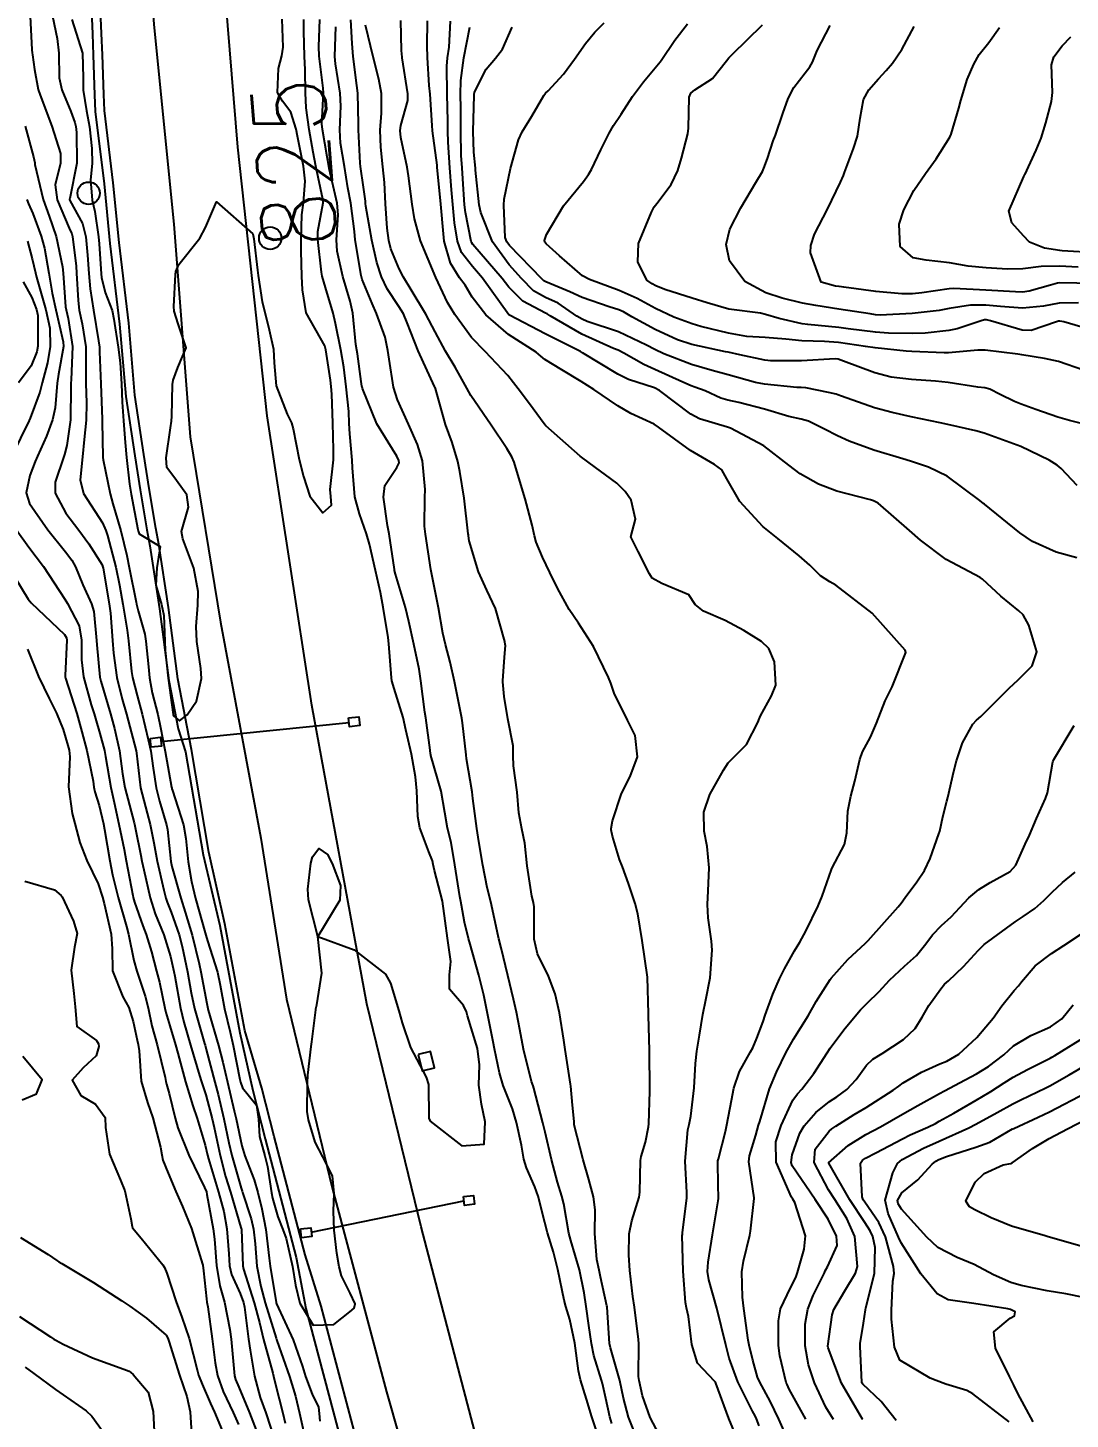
# Model space of a CAD drawing. Header units: metres. Extents: x 307586 to 320046, y 7427249 to 7434250.
# Drawn here: x 319382.5 to 319439.3, y 7427448.4 to 7427524.3 of the extents above; entities that cross this region are included whole.
import ezdxf
from ezdxf.enums import TextEntityAlignment as Align

# ---------------------------------------------------------------- set-up
doc = ezdxf.new("R2010")
doc.units = ezdxf.units.M
doc.header["$MEASUREMENT"] = 0
for name, color, linetype in [('Armario', 62, 'Continuous'), ('Canaleta de Drenagem', 151, 'Continuous'), ('Cotas', 45, 'Continuous'), ('Curvas de Nivel 1m', 11, 'Continuous'), ('Curvas de Nivel 5m', 15, 'Continuous'), ('Linha Férrea', 20, 'Continuous'), ('Portico', 45, 'Continuous'), ('Postes', 20, 'Continuous')]:
    doc.layers.add(name, color=color, linetype=linetype)
doc.styles.add('Style-STANDARD', font='STANDARD.shx')

msp = doc.modelspace()

# ---------------------------------------------------------------- linework, layer by layer
at = {"layer": 'Armario'}
msp.add_lwpolyline([(319403.797, 7427468.318), (319404.011, 7427467.423), (319404.69, 7427467.585), (319404.476, 7427468.481)], close=True, dxfattribs=at)
at = {"layer": 'Canaleta de Drenagem'}
for points in [[(319385.968, 7427525.654), (319386.039, 7427523.972), (319386.088, 7427522.813), (319386.162, 7427520.642), (319386.192, 7427519.747), (319386.672, 7427515.792), (319386.995, 7427512.545), (319387.524, 7427508.143), (319387.857, 7427504.203), (319388.345, 7427500.957), (319388.634, 7427499.102), (319389.007, 7427496.921), (319389.167, 7427496.054), (319389.693, 7427492.613), (319390.201, 7427488.714), (319390.418, 7427487.587), (319390.711, 7427486.066), (319391.123, 7427484.812), (319392.076, 7427479.207), (319392.985, 7427475.351), (319394.082, 7427469.505), (319394.786, 7427466.353), (319395.465, 7427463.712), (319397.153, 7427457.252), (319397.677, 7427454.472), (319399.643, 7427447.058)], [(319400.471, 7427447.178), (319398.503, 7427454.599), (319397.634, 7427457.389), (319395.949, 7427463.837), (319395.269, 7427466.485), (319394.356, 7427469.618), (319393.262, 7427475.449), (319392.387, 7427479.353), (319391.435, 7427484.95), (319391.202, 7427486.16), (319390.909, 7427487.682), (319390.695, 7427488.794), (319390.188, 7427492.683), (319389.66, 7427496.137), (319389.499, 7427497.009), (319389.128, 7427499.182), (319388.839, 7427501.032), (319388.353, 7427504.261), (319388.022, 7427508.194), (319387.492, 7427512.6), (319387.169, 7427515.847), (319386.691, 7427519.786), (319386.662, 7427520.659), (319386.588, 7427522.832), (319386.539, 7427523.993), (319386.468, 7427525.675)]]:
    msp.add_lwpolyline(points, dxfattribs=at)
at = {"layer": 'Curvas de Nivel 1m', "flags": 128}
for points, elevation in [([(319382.637, 7427524.944), (319382.745, 7427523.093), (319382.757, 7427522.942), (319382.775, 7427522.825), (319382.884, 7427522.021), (319383.084, 7427520.938), (319383.183, 7427520.624), (319383.836, 7427518.93), (319384.302, 7427517.454), (319384.298, 7427516.925), (319384, 7427515.739), (319384.114, 7427514.927), (319384.78, 7427513.372), (319384.924, 7427513.067), (319384.959, 7427512.917), (319385.146, 7427511.303), (319385.175, 7427510.914), (319385.261, 7427509.435), (319385.324, 7427508.911), (319385.479, 7427508.151), (319385.672, 7427506.905), (319385.689, 7427505.901), (319385.681, 7427504.905), (319385.721, 7427503.85), (319385.694, 7427502.904), (319385.597, 7427501.861), (319385.491, 7427500.907), (319385.373, 7427499.661), (319385.55, 7427498.906), (319386.589, 7427497.31), (319386.773, 7427496.888), (319386.854, 7427496.614), (319387.311, 7427494.883), (319387.518, 7427493.91), (319387.703, 7427492.878), (319387.939, 7427491.455), (319388.01, 7427490.875), (319388.163, 7427489.207), (319388.219, 7427488.873), (319388.478, 7427487.884), (319388.759, 7427486.866), (319389.087, 7427485.498), (319389.216, 7427484.858), (319389.359, 7427483.926), (319389.52, 7427482.853), (319389.693, 7427482.138), (319390.078, 7427480.845), (319390.126, 7427480.579), (319390.318, 7427478.841), (319390.369, 7427478.571), (319390.859, 7427476.835), (319391.092, 7427476.075), (319391.471, 7427474.829), (319391.859, 7427473.265), (319391.947, 7427472.823), (319392.276, 7427471.1), (319392.336, 7427470.819), (319392.357, 7427470.734), (319392.92, 7427468.813), (319393.144, 7427467.906), (319393.401, 7427466.808), (319393.774, 7427465.237), (319393.871, 7427464.803), (319394.181, 7427463.341), (319394.352, 7427462.797), (319394.86, 7427461.49), (319395.054, 7427460.786), (319395.267, 7427459.906), (319395.494, 7427458.78), (319395.676, 7427457.209), (319395.731, 7427456.774), (319396.057, 7427454.796), (319396.064, 7427454.77), (319396.082, 7427454.722), (319396.981, 7427452.761), (319397.492, 7427451.302), (319397.662, 7427450.754), (319398.023, 7427449.798), (319398.361, 7427449.09), (319398.404, 7427448.744), (319398.437, 7427448.313)], 827), ([(319383.865, 7427524.931), (319384.116, 7427523.717), (319384.212, 7427522.927), (319384.228, 7427521.578), (319384.367, 7427520.925), (319384.861, 7427519.742), (319385.086, 7427519.147), (319385.129, 7427518.916), (319385.169, 7427518.594), (319385.188, 7427516.915), (319384.804, 7427514.99), (319384.786, 7427514.937), (319384.789, 7427514.92), (319384.802, 7427514.89), (319385.503, 7427513.628), (319385.674, 7427512.906), (319385.766, 7427511.908), (319385.843, 7427510.904), (319385.915, 7427510.073), (319386.09, 7427508.9), (319386.376, 7427507.226), (319386.417, 7427506.894), (319386.434, 7427506.628), (319386.496, 7427504.893), (319386.578, 7427502.967), (319386.573, 7427502.891), (319386.572, 7427502.811), (319386.607, 7427500.89), (319386.611, 7427500.868), (319386.632, 7427500.75), (319387.002, 7427498.886), (319387.146, 7427498.343), (319387.586, 7427496.88), (319387.914, 7427495.532), (319388.05, 7427494.875), (319388.424, 7427492.982), (319388.444, 7427492.871), (319388.529, 7427492.506), (319388.897, 7427491.244), (319388.955, 7427490.863), (319389.089, 7427489.451), (319389.155, 7427488.86), (319389.304, 7427488.035), (319389.601, 7427486.853), (319389.759, 7427486.153), (319389.998, 7427484.847), (319390.358, 7427482.897), (319390.371, 7427482.841), (319390.377, 7427482.805), (319390.412, 7427482.713), (319390.999, 7427480.834), (319391.127, 7427480.091), (319391.255, 7427478.831), (319391.435, 7427477.751), (319391.666, 7427476.827), (319392.192, 7427474.953), (319392.231, 7427474.821), (319392.318, 7427474.513), (319392.852, 7427472.814), (319392.996, 7427472.103), (319393.24, 7427470.81), (319393.54, 7427469.527), (319393.706, 7427468.805), (319394.069, 7427466.958), (319394.104, 7427466.801), (319394.22, 7427466.493), (319394.977, 7427465.554), (319395.093, 7427464.787), (319395.14, 7427463.835), (319395.431, 7427462.781), (319395.589, 7427462.2), (319395.806, 7427460.775), (319395.857, 7427460.481), (319396.14, 7427459.461), (319396.427, 7427458.767), (319396.601, 7427458.29), (319396.956, 7427456.761), (319397.107, 7427455.746), (319397.355, 7427454.757), (319398.065, 7427453.553), (319399.201, 7427453.598), (319400.076, 7427454.282), (319400.314, 7427454.483), (319400.357, 7427454.717), (319400.089, 7427455.294), (319399.613, 7427456.242), (319399.485, 7427456.729), (319399.372, 7427457.473), (319399.216, 7427458.734), (319399.186, 7427459.777), (319399.216, 7427460.734), (319399.12, 7427461.693), (319398.605, 7427462.744), (319398.185, 7427463.533), (319397.814, 7427464.754), (319397.754, 7427465.208), (319397.761, 7427466.755), (319397.787, 7427467.197), (319397.968, 7427468.753), (319397.994, 7427469.014), (319398.219, 7427470.751), (319398.226, 7427470.798), (319398.276, 7427471.031), (319398.544, 7427472.746), (319398.323, 7427474.75), (319397.813, 7427476.755), (319397.775, 7427477.332), (319397.942, 7427478.754), (319398.035, 7427479.095), (319398.381, 7427479.544), (319398.864, 7427479.229), (319399.107, 7427478.739), (319399.556, 7427477.53), (319399.524, 7427476.732), (319398.323, 7427474.75), (319400.312, 7427474.023), (319402.021, 7427472.703), (319402.288, 7427472.198), (319402.742, 7427470.695), (319402.917, 7427470.043), (319403.384, 7427468.689), (319404.229, 7427467.087), (319404.356, 7427466.678), (319404.377, 7427464.85), (319404.451, 7427464.676), (319406.183, 7427463.337), (319407.396, 7427463.426), (319407.447, 7427464.638), (319407.248, 7427465.604), (319407.112, 7427466.641), (319407.134, 7427467.747), (319407.026, 7427468.642), (319406.489, 7427470.429), (319406.426, 7427470.648), (319406.276, 7427470.983), (319405.508, 7427471.884), (319405.502, 7427472.662), (319405.574, 7427473.391), (319405.404, 7427474.664), (319405.273, 7427475.607), (319405.126, 7427476.668), (319404.696, 7427478.347), (319404.618, 7427478.676), (319404.576, 7427478.878), (319404.38, 7427479.375), (319403.885, 7427480.685), (319403.783, 7427481.303), (319403.732, 7427482.687), (319403.66, 7427483.452), (319403.426, 7427484.69), (319403.132, 7427486.017), (319402.972, 7427486.695), (319402.487, 7427488.277), (319402.355, 7427488.701), (319402.335, 7427488.862), (319402.206, 7427490.703), (319402.168, 7427491.052), (319401.898, 7427492.706), (319401.748, 7427493.505), (319401.479, 7427494.711), (319401.141, 7427496.151), (319400.99, 7427496.716), (319400.599, 7427497.808), (319400.338, 7427498.724), (319400.216, 7427500.314), (319400.204, 7427500.726), (319400.077, 7427502.159), (319400.044, 7427502.729), (319400.011, 7427503.381), (319399.88, 7427504.732), (319399.75, 7427505.796), (319399.588, 7427506.741), (319399.287, 7427508.182), (319399.158, 7427508.746), (319398.747, 7427510.145), (319398.569, 7427510.752), (319398.53, 7427510.978), (319398.327, 7427512.754), (319398.337, 7427513.197), (319398.611, 7427514.752), (319398.603, 7427514.954), (319398.228, 7427516.756), (319398.075, 7427517.516), (319397.856, 7427518.76), (319397.684, 7427519.942), (319397.654, 7427520.762), (319397.644, 7427522.003), (319397.597, 7427522.763), (319397.571, 7427524.105), (319397.571, 7427524.764)], 826), ([(319413.918, 7427446.617), (319413.259, 7427448.561), (319412.975, 7427449.518), (319412.639, 7427450.571), (319412.53, 7427451.065), (319412.344, 7427452.576), (319412.072, 7427453.87), (319411.846, 7427454.582), (319411.757, 7427454.912), (319411.419, 7427456.587), (319411.171, 7427457.536), (319410.845, 7427458.593), (319410.7, 7427459.156), (319410.338, 7427460.598), (319410.158, 7427461.097), (319409.695, 7427462.134), (319409.566, 7427462.609), (319409.423, 7427463.372), (319409.16, 7427464.616), (319408.942, 7427465.35), (319408.435, 7427466.627), (319408.233, 7427467.314), (319407.963, 7427468.633), (319407.891, 7427468.999), (319407.568, 7427470.637), (319407.372, 7427471.549), (319407.106, 7427472.642), (319406.637, 7427474.328), (319406.545, 7427474.648), (319406.332, 7427475.523), (319406.155, 7427476.467), (319406.124, 7427476.653), (319406.066, 7427476.935), (319405.791, 7427478.659), (319405.593, 7427479.87), (319405.404, 7427480.665), (319405.252, 7427481.518), (319405.057, 7427482.67), (319404.496, 7427484.625), (319404.481, 7427484.679), (319404.477, 7427484.713), (319404.445, 7427484.912), (319404.213, 7427486.683), (319404.17, 7427486.981), (319403.95, 7427488.685), (319403.849, 7427489.337), (319403.557, 7427490.69), (319403.289, 7427491.928), (319403.109, 7427492.694), (319402.56, 7427494.51), (319402.511, 7427494.701), (319402.5, 7427494.765), (319402.215, 7427496.704), (319402.129, 7427497.166), (319401.908, 7427498.707), (319401.989, 7427499.336), (319402.629, 7427500.332), (319402.759, 7427500.571), (319402.751, 7427500.699), (319402.635, 7427500.939), (319401.553, 7427502.711), (319400.766, 7427504.635), (319400.739, 7427504.719), (319400.726, 7427504.762), (319400.686, 7427505.007), (319400.489, 7427506.52), (319400.453, 7427506.732), (319400.407, 7427507.033), (319400.231, 7427508.735), (319400.083, 7427509.394), (319399.686, 7427510.741), (319399.385, 7427512.125), (319399.35, 7427512.744), (319399.441, 7427514.096), (319399.383, 7427514.744), (319398.949, 7427516.622), (319398.924, 7427516.749), (319398.831, 7427517.26), (319398.577, 7427518.753), (319398.551, 7427519.058), (319398.634, 7427520.752), (319398.624, 7427521.004), (319398.396, 7427522.755), (319398.374, 7427523.282), (319398.443, 7427524.755)], 827), ([(319414.362, 7427448.192), (319414.248, 7427448.548), (319414.023, 7427449.559), (319413.853, 7427450.375), (319413.799, 7427450.554), (319413.381, 7427451.894), (319413.244, 7427452.562), (319413.095, 7427453.537), (319412.951, 7427454.567), (319412.844, 7427455.322), (319412.586, 7427456.573), (319412.127, 7427458.171), (319412.014, 7427458.581), (319411.73, 7427460.165), (319411.627, 7427460.585), (319411.39, 7427461.358), (319411.058, 7427462.591), (319410.713, 7427464.076), (319410.591, 7427464.596), (319410.218, 7427466.061), (319410.1, 7427466.48), (319410.065, 7427466.602), (319409.979, 7427466.852), (319409.533, 7427468.611), (319409.333, 7427469.684), (319409.153, 7427470.617), (319408.987, 7427471.327), (319408.685, 7427472.624), (319408.316, 7427474.139), (319408.203, 7427474.631), (319408.165, 7427474.791), (319407.756, 7427476.636), (319407.567, 7427477.425), (319407.314, 7427478.641), (319407.101, 7427479.928), (319406.992, 7427480.644), (319406.777, 7427482.278), (319406.734, 7427482.647), (319406.44, 7427484.436), (319406.411, 7427484.65), (319406.211, 7427486.404), (319406.176, 7427486.654), (319406.111, 7427487.012), (319405.785, 7427488.661), (319405.545, 7427489.706), (319405.288, 7427490.668), (319405.149, 7427491.3), (319404.907, 7427492.674), (319404.559, 7427494.403), (319404.501, 7427494.681), (319404.489, 7427494.755), (319404.198, 7427496.684), (319404.15, 7427497.124), (319404.156, 7427498.685), (319404.18, 7427499.122), (319404.038, 7427500.686), (319403.759, 7427501.572), (319403.276, 7427502.694), (319402.673, 7427504.008), (319402.445, 7427504.702), (319402.22, 7427506.226), (319402.153, 7427506.708), (319401.991, 7427507.434), (319401.527, 7427508.718), (319401.282, 7427509.265), (319400.751, 7427510.582), (319400.706, 7427510.73), (319400.689, 7427510.795), (319400.364, 7427512.734), (319400.32, 7427513.195), (319400.12, 7427514.737), (319399.97, 7427515.579), (319399.773, 7427516.741), (319399.569, 7427518.015), (319399.527, 7427518.743), (319399.579, 7427520.029), (319399.548, 7427520.743), (319399.294, 7427522.341), (319399.263, 7427522.746), (319399.313, 7427524.35)], 828), ([(319415.986, 7427446.721), (319415.26, 7427448.538), (319414.993, 7427449.57), (319414.784, 7427450.542), (319414.282, 7427452.317), (319414.233, 7427452.548), (319414.102, 7427454.53), (319414.098, 7427454.55), (319414.084, 7427454.616), (319413.743, 7427456.199), (319413.66, 7427456.557), (319413.538, 7427457.132), (319413.434, 7427458.56), (319413.439, 7427459.853), (319413.358, 7427460.562), (319413.101, 7427461.504), (319412.786, 7427462.571), (319412.305, 7427464.475), (319412.294, 7427464.579), (319412.296, 7427464.671), (319412.213, 7427465.556), (319412.117, 7427466.581), (319412.1, 7427466.706), (319411.814, 7427468.584), (319411.746, 7427469.097), (319411.505, 7427470.588), (319411.259, 7427471.615), (319410.903, 7427472.594), (319410.311, 7427473.797), (319410.119, 7427474.603), (319410.113, 7427476.376), (319410.089, 7427476.604), (319410.001, 7427476.952), (319409.743, 7427478.609), (319409.616, 7427479.843), (319409.446, 7427480.614), (319409.281, 7427481.496), (319409.2, 7427482.618), (319408.994, 7427484.062), (319408.968, 7427484.622), (319408.977, 7427485.151), (319408.685, 7427486.627), (319408.481, 7427487.844), (319408.42, 7427488.631), (319408.419, 7427488.705), (319408.506, 7427489.958), (319408.551, 7427490.629), (319408.549, 7427490.665), (319408.515, 7427490.835), (319408.005, 7427492.635), (319407.548, 7427493.64), (319407.081, 7427494.645), (319406.58, 7427496.323), (319406.54, 7427496.608), (319406.537, 7427496.651), (319406.531, 7427496.704), (319406.309, 7427498.655), (319406.072, 7427500.103), (319405.964, 7427500.66), (319405.658, 7427501.68), (319405.287, 7427502.67), (319404.736, 7427504.625), (319404.716, 7427504.68), (319404.704, 7427504.701), (319404.684, 7427504.738), (319403.794, 7427506.689), (319403.207, 7427508.213), (319402.993, 7427508.697), (319402.737, 7427509.108), (319402.105, 7427510.068), (319401.798, 7427510.714), (319401.544, 7427511.502), (319401.275, 7427512.722), (319400.95, 7427514.579), (319400.935, 7427514.728), (319400.923, 7427514.848), (319400.812, 7427515.609), (319400.658, 7427516.732), (319400.639, 7427516.919), (319400.547, 7427518.733), (319400.545, 7427519.044), (319400.503, 7427520.734), (319400.458, 7427521.153), (319400.249, 7427522.736), (319400.198, 7427523.442), (319400.127, 7427524.738)], 829), ([(319421.26, 7427447.202), (319420.729, 7427448.473), (319420.032, 7427450.395), (319420.003, 7427450.451), (319419.97, 7427450.481), (319419.027, 7427451.479), (319418.724, 7427452.5), (319418.544, 7427454.034), (319418.432, 7427454.505), (319418.372, 7427454.792), (319418.238, 7427456.508), (319418.195, 7427458.446), (319418.2, 7427458.509), (319418.212, 7427458.587), (319418.44, 7427460.506), (319418.445, 7427460.795), (319418.358, 7427462.507), (319418.503, 7427464.201), (319418.564, 7427464.505), (319418.657, 7427464.953), (319418.851, 7427466.501), (319418.923, 7427467.82), (319418.998, 7427468.499), (319419.142, 7427469.377), (319419.315, 7427470.494), (319419.478, 7427471.299), (319419.719, 7427472.489), (319419.832, 7427474.001), (319419.793, 7427474.488), (319419.613, 7427475.768), (319419.563, 7427476.492), (319419.599, 7427477.247), (319419.661, 7427478.491), (319419.545, 7427479.653), (319419.393, 7427480.495), (319419.374, 7427481.53), (319419.704, 7427482.491), (319420.436, 7427483.823), (319420.694, 7427484.224), (319420.956, 7427484.475), (319421.696, 7427485.222), (319422.326, 7427486.461), (319422.365, 7427486.561), (319422.468, 7427486.787), (319423.061, 7427487.878), (319423.288, 7427488.452), (319423.222, 7427489.736), (319422.912, 7427490.456), (319422.519, 7427490.839), (319421.554, 7427491.443), (319420.535, 7427491.984), (319419.353, 7427492.498), (319418.903, 7427492.861), (319418.552, 7427493.381), (319417.09, 7427493.993), (319416.561, 7427494.292), (319416.461, 7427494.43), (319416.414, 7427494.532), (319415.783, 7427495.75), (319415.392, 7427496.548), (319415.637, 7427497.505), (319415.417, 7427498.548), (319415.082, 7427499.017), (319414.622, 7427499.469), (319413.123, 7427500.575), (319412.638, 7427500.94), (319410.761, 7427502.599), (319410.664, 7427502.712), (319409.862, 7427503.803), (319409.249, 7427504.622), (319409.003, 7427504.942), (319408.69, 7427505.335), (319407.443, 7427506.643), (319406.714, 7427507.412), (319405.788, 7427508.664), (319405.4, 7427509.331), (319404.753, 7427510.68), (319403.919, 7427512.689), (319403.599, 7427513.884), (319403.466, 7427514.693), (319403.277, 7427516.236), (319403.199, 7427516.696), (319402.847, 7427518.327), (319402.816, 7427518.701), (319402.856, 7427518.976), (319403.232, 7427520.334), (319403.234, 7427520.696), (319402.926, 7427522.667), (319402.921, 7427522.7), (319402.898, 7427523.058), (319402.844, 7427524.701)], 831), ([(319422.391, 7427448.07), (319422.234, 7427448.457), (319422.162, 7427448.605), (319422.017, 7427448.868), (319421.232, 7427450.468), (319420.757, 7427451.762), (319420.565, 7427452.475), (319420.083, 7427454.48), (319419.645, 7427456.034), (319419.579, 7427456.488), (319419.603, 7427456.995), (319419.843, 7427458.484), (319420.152, 7427460.342), (319420.17, 7427460.462), (319420.172, 7427460.48), (319420.16, 7427461.21), (319420.137, 7427462.444), (319420.139, 7427462.481), (319420.141, 7427462.513), (319420.175, 7427462.632), (319420.551, 7427464.124), (319420.631, 7427464.476), (319420.883, 7427465.807), (319421.015, 7427466.472), (319421.319, 7427467.387), (319421.924, 7427468.463), (319422.044, 7427468.673), (319422.26, 7427469.203), (319422.603, 7427470.124), (319422.715, 7427470.456), (319423.129, 7427471.613), (319423.497, 7427472.448), (319423.77, 7427472.984), (319424.318, 7427473.96), (319424.602, 7427474.436), (319424.931, 7427475.033), (319425.602, 7427476.421), (319425.817, 7427476.952), (319426.331, 7427478.411), (319426.374, 7427478.502), (319427.031, 7427479.759), (319427.16, 7427480.402), (319427.226, 7427481.586), (319427.388, 7427482.4), (319427.611, 7427483.219), (319427.876, 7427484.396), (319428.028, 7427484.813), (319428.455, 7427485.617), (319428.778, 7427486.385), (319429.262, 7427487.598), (319429.631, 7427488.373), (319430.381, 7427490.231), (319430.352, 7427490.362), (319428.543, 7427492.39), (319426.558, 7427493.9), (319426.239, 7427494.094), (319425.738, 7427494.422), (319425.142, 7427495.005), (319424.574, 7427495.517), (319423.41, 7427496.452), (319422.593, 7427497.103), (319421.336, 7427498.473), (319420.625, 7427499.7), (319420.344, 7427500.198), (319419.951, 7427500.49), (319418.644, 7427501.253), (319416.906, 7427502.528), (319416.664, 7427502.683), (319415.392, 7427503.271), (319414.674, 7427503.689), (319413.368, 7427504.573), (319412.687, 7427505.007), (319411.625, 7427505.659), (319410.699, 7427506.207), (319410.492, 7427506.394), (319410.223, 7427506.607), (319408.717, 7427507.579), (319407.495, 7427508.642), (319406.743, 7427509.621), (319406.355, 7427510.262), (319406.059, 7427510.66), (319405.56, 7427511.463), (319405.22, 7427512.673), (319405.171, 7427513.066), (319405.026, 7427514.677), (319405.008, 7427514.88), (319404.839, 7427516.68), (319404.825, 7427516.81), (319404.584, 7427518.683), (319404.567, 7427518.971), (319404.447, 7427520.684), (319404.402, 7427521.16), (319404.306, 7427522.686), (319404.281, 7427523.314), (319404.313, 7427524.686)], 832), ([(319423.995, 7427447.256), (319423.453, 7427448.438), (319422.996, 7427449.419), (319422.422, 7427450.454), (319422.304, 7427450.723), (319422.045, 7427451.652), (319421.835, 7427452.462), (319421.785, 7427452.735), (319421.552, 7427454.465), (319421.472, 7427455.083), (319421.44, 7427456.467), (319421.532, 7427457.046), (319421.878, 7427458.463), (319421.916, 7427458.681), (319422.111, 7427460.46), (319422.109, 7427460.505), (319421.832, 7427462.463), (319421.862, 7427462.787), (319422.198, 7427463.92), (319422.355, 7427464.458), (319422.419, 7427464.67), (319422.959, 7427466.449), (319423.33, 7427467.35), (319423.865, 7427468.444), (319423.996, 7427468.703), (319424.26, 7427469.154), (319425.05, 7427470.428), (319425.5, 7427471.207), (319426.251, 7427472.411), (319426.304, 7427472.48), (319427.219, 7427473.496), (319428.19, 7427474.391), (319428.258, 7427474.456), (319428.324, 7427474.529), (319429.963, 7427476.366), (319430.133, 7427476.577), (319430.351, 7427476.879), (319430.98, 7427477.737), (319431.399, 7427478.35), (319431.716, 7427479.01), (319432.188, 7427480.342), (319432.235, 7427480.502), (319432.407, 7427481.268), (319432.626, 7427482.132), (319432.677, 7427482.337), (319433.005, 7427483.766), (319433.137, 7427484.333), (319433.477, 7427485.306), (319434.03, 7427486.324), (319434.241, 7427486.548), (319434.469, 7427486.752), (319435.261, 7427487.529), (319436.016, 7427488.297), (319436.498, 7427488.754), (319437.268, 7427489.519), (319437.533, 7427490.28), (319437.087, 7427491.732), (319436.777, 7427492.288), (319436.545, 7427492.515), (319435.558, 7427493.31), (319434.562, 7427494.228), (319434.427, 7427494.321), (319432.573, 7427495.302), (319431.183, 7427496.354), (319430.591, 7427496.893), (319428.881, 7427498.386), (319428.699, 7427498.474), (319428.614, 7427498.505), (319428.451, 7427498.555), (319426.619, 7427499.042), (319425.614, 7427499.417), (319424.628, 7427499.972), (319424.013, 7427500.446), (319422.649, 7427501.507), (319420.818, 7427502.478), (319420.663, 7427502.526), (319419.14, 7427502.975), (319418.67, 7427503.228), (319416.961, 7427504.527), (319416.684, 7427504.663), (319415.27, 7427505.132), (319414.691, 7427505.413), (319412.763, 7427506.579), (319412.703, 7427506.611), (319412.64, 7427506.645), (319410.718, 7427507.623), (319408.771, 7427508.629), (319408.749, 7427508.645), (319408.733, 7427508.657), (319407.309, 7427510.644), (319406.762, 7427511.278), (319406.161, 7427512.046), (319405.944, 7427512.663), (319405.785, 7427513.662), (319405.679, 7427514.667), (319405.619, 7427515.476), (319405.529, 7427516.669), (319405.441, 7427518.075), (319405.423, 7427518.671), (319405.417, 7427519.23), (319405.374, 7427520.672), (319405.36, 7427522.209), (319405.404, 7427522.672), (319405.483, 7427523.245), (319405.557, 7427524.67)], 833), ([(319439.714, 7427495.393), (319438.577, 7427495.701), (319437.296, 7427496.283), (319436.59, 7427496.764), (319434.672, 7427498.319), (319434.641, 7427498.348), (319434.613, 7427498.371), (319434.408, 7427498.529), (319432.628, 7427499.844), (319431.62, 7427500.35), (319430.638, 7427500.666), (319430.211, 7427500.795), (319428.646, 7427501.276), (319427.3, 7427501.756), (319426.657, 7427502.045), (319425.956, 7427502.421), (319425.078, 7427502.844), (319424.668, 7427502.957), (319424.004, 7427503.112), (319422.673, 7427503.508), (319421.277, 7427503.874), (319420.678, 7427503.996), (319420.306, 7427504.113), (319419.438, 7427504.499), (319418.889, 7427504.711), (319418.686, 7427504.781), (319418.232, 7427504.97), (319416.694, 7427505.661), (319416.094, 7427505.937), (319415.013, 7427506.555), (319414.705, 7427506.719), (319414.448, 7427506.821), (319412.718, 7427507.602), (319410.998, 7427508.597), (319410.833, 7427508.698), (319410.734, 7427508.748), (319409.507, 7427509.389), (319408.748, 7427510.152), (319408.382, 7427510.634), (319406.781, 7427512.495), (319406.716, 7427512.585), (319406.69, 7427512.651), (319406.377, 7427514.237), (319406.325, 7427514.657), (319406.234, 7427516.076), (319406.195, 7427516.659), (319406.15, 7427517.343), (319406.117, 7427518.661), (319406.119, 7427519.915), (319406.113, 7427520.661), (319406.125, 7427521.421), (319406.285, 7427522.659), (319406.611, 7427524.346)], 834), ([(319440.666, 7427502.539), (319439.301, 7427502.892), (319438.671, 7427503.063), (319437.47, 7427503.487), (319436.678, 7427503.787), (319436.311, 7427503.927), (319435.518, 7427504.307), (319434.966, 7427504.596), (319434.686, 7427504.666), (319434.306, 7427504.704), (319432.689, 7427504.959), (319431.999, 7427505.037), (319430.691, 7427505.128), (319429.575, 7427505.26), (319428.694, 7427505.482), (319426.986, 7427506.121), (319426.701, 7427506.227), (319426.536, 7427506.247), (319424.7, 7427506.136), (319423.019, 7427506.138), (319422.7, 7427506.178), (319421.331, 7427506.474), (319420.705, 7427506.609), (319420.55, 7427506.637), (319418.711, 7427507.034), (319417.943, 7427507.29), (319416.723, 7427507.849), (319415.445, 7427508.549), (319414.99, 7427508.811), (319414.737, 7427508.927), (319414.216, 7427509.087), (319412.743, 7427509.604), (319412.071, 7427509.912), (319410.751, 7427510.449), (319410.648, 7427510.507), (319410.533, 7427510.612), (319408.78, 7427512.427), (319408.629, 7427512.632), (319408.547, 7427512.871), (319408.465, 7427514.633), (319408.484, 7427514.956), (319408.823, 7427516.63), (319409.274, 7427518.199), (319409.47, 7427518.624), (319409.994, 7427519.486), (319410.65, 7427520.612), (319410.747, 7427520.739), (319410.877, 7427520.872), (319411.716, 7427521.772), (319412.314, 7427522.589), (319412.912, 7427523.451), (319413.422, 7427524.07), (319413.935, 7427524.57)], 836), ([(319440.075, 7427505.627), (319438.701, 7427506.104), (319437.938, 7427506.278), (319436.706, 7427506.468), (319436.496, 7427506.503), (319434.709, 7427506.727), (319434.317, 7427506.716), (319432.706, 7427506.574), (319432.475, 7427506.574), (319430.707, 7427506.646), (319430.401, 7427506.671), (319428.71, 7427506.849), (319428.187, 7427506.919), (319426.714, 7427507.138), (319425.94, 7427507.196), (319424.715, 7427507.241), (319423.836, 7427507.329), (319422.717, 7427507.417), (319421.712, 7427507.476), (319420.72, 7427507.65), (319419.214, 7427508.015), (319418.728, 7427508.156), (319417.728, 7427508.52), (319416.738, 7427508.999), (319415.739, 7427509.541), (319414.747, 7427509.977), (319413.13, 7427510.576), (319412.756, 7427510.773), (319411.498, 7427511.873), (319410.782, 7427512.518), (319410.711, 7427512.611), (319410.692, 7427512.703), (319410.787, 7427513.038), (319411.715, 7427514.596), (319412.816, 7427515.925), (319413.092, 7427516.305), (319413.244, 7427516.576), (319413.761, 7427517.649), (319414.211, 7427518.566), (319414.451, 7427518.97), (319414.863, 7427519.597), (319415.477, 7427520.551), (319416.073, 7427521.355), (319416.9, 7427522.331), (319416.992, 7427522.439), (319417.054, 7427522.528), (319417.798, 7427523.637), (319418.486, 7427524.514)], 837), ([(319440.726, 7427507.768), (319438.991, 7427508.266), (319438.772, 7427508.308), (319438.733, 7427508.308), (319438.701, 7427508.303), (319438.59, 7427508.271), (319437.216, 7427507.794), (319436.726, 7427507.819), (319435.001, 7427508.316), (319434.786, 7427508.372), (319434.733, 7427508.375), (319434.679, 7427508.375), (319434.485, 7427508.322), (319433.177, 7427507.884), (319432.725, 7427507.792), (319431.429, 7427507.646), (319430.722, 7427507.624), (319429.447, 7427507.654), (319428.723, 7427507.708), (319427.236, 7427507.894), (319426.726, 7427507.956), (319425.037, 7427508.126), (319424.729, 7427508.166), (319423.472, 7427508.453), (319422.735, 7427508.668), (319422.465, 7427508.734), (319420.738, 7427508.965), (319419.551, 7427509.308), (319418.743, 7427509.567), (319417.247, 7427510.026), (319416.75, 7427510.239), (319416.553, 7427510.335), (319416.26, 7427510.537), (319415.77, 7427511.543), (319415.801, 7427512.545), (319416.515, 7427514.249), (319416.67, 7427514.532), (319416.805, 7427514.719), (319417.581, 7427515.757), (319417.952, 7427516.519), (319418.157, 7427517.193), (319418.505, 7427518.513), (319418.54, 7427518.83), (319418.566, 7427520.513), (319418.655, 7427520.733), (319418.879, 7427520.914), (319419.851, 7427521.538), (319420.6, 7427522.493), (319420.729, 7427522.667), (319420.907, 7427522.848), (319422.574, 7427524.465)], 838), ([(319439.797, 7427509.308), (319438.743, 7427509.285), (319437.888, 7427509.132), (319436.74, 7427509.009), (319435.542, 7427509.109), (319434.742, 7427509.185), (319433.901, 7427509.169), (319432.739, 7427508.987), (319432.198, 7427508.885), (319430.736, 7427508.717), (319428.99, 7427508.64), (319428.736, 7427508.658), (319428.432, 7427508.697), (319426.738, 7427508.967), (319425.472, 7427509.16), (319424.741, 7427509.293), (319423.635, 7427509.56), (319422.747, 7427509.849), (319421.606, 7427510.471), (319420.77, 7427511.604), (319420.591, 7427512.483), (319420.791, 7427513.322), (319421.394, 7427514.481), (319422.213, 7427515.865), (319422.564, 7427516.464), (319422.647, 7427516.641), (319422.834, 7427517.175), (319423.159, 7427518.147), (319423.27, 7427518.456), (319423.686, 7427519.63), (319423.964, 7427520.449), (319424.28, 7427521.048), (319424.894, 7427521.845), (319425.152, 7427522.183), (319425.292, 7427522.434), (319425.55, 7427523.071), (319426.255, 7427524.42)], 839), ([(319439.778, 7427511.245), (319438.768, 7427511.296), (319437.765, 7427511.283), (319436.766, 7427511.167), (319435.929, 7427511.139), (319434.766, 7427511.214), (319433.784, 7427511.313), (319432.77, 7427511.48), (319431.489, 7427511.636), (319430.774, 7427511.765), (319430.066, 7427512.371), (319430.011, 7427513.588), (319430.281, 7427514.368), (319430.814, 7427515.433), (319431.453, 7427516.361), (319432.035, 7427517.152), (319432.784, 7427518.341), (319432.854, 7427518.495), (319433.281, 7427519.924), (319433.386, 7427520.335), (319433.733, 7427521.489), (319434.083, 7427522.328), (319434.389, 7427522.844), (319434.915, 7427523.509), (319435.487, 7427524.312)], 841), ([(319440.78, 7427512.039), (319438.901, 7427512.149), (319438.781, 7427512.158), (319437.938, 7427512.278), (319437.121, 7427512.622), (319436.79, 7427512.963), (319436.168, 7427513.671), (319435.997, 7427514.302), (319436.822, 7427516.187), (319436.852, 7427516.26), (319436.865, 7427516.29), (319437.491, 7427517.636), (319437.756, 7427518.281), (319438.015, 7427519.125), (319438.329, 7427520.275), (319438.374, 7427520.782), (319438.333, 7427522.276), (319438.454, 7427522.728), (319438.913, 7427523.315), (319439.38, 7427523.804)], 842), ([(319382.368, 7427518.947), (319382.828, 7427517.261), (319382.894, 7427516.939), (319382.907, 7427516.854), (319383.362, 7427514.934), (319383.687, 7427514.033), (319384.066, 7427512.927), (319384.407, 7427511.273), (319384.448, 7427510.923), (319384.576, 7427509.08), (319384.604, 7427508.921), (319384.726, 7427508.449), (319384.962, 7427506.916), (319384.873, 7427505.105), (319384.863, 7427504.917), (319384.87, 7427504.728), (319384.836, 7427502.917), (319384.639, 7427501.521), (319384.513, 7427501.042), (319384.473, 7427500.922), (319384.012, 7427499.533), (319384.006, 7427498.926), (319384.597, 7427497.832), (319385.307, 7427496.909), (319385.845, 7427496.171), (319386.564, 7427495.017), (319386.611, 7427494.89), (319386.625, 7427494.827), (319386.956, 7427492.886), (319387.022, 7427492.391), (319387.143, 7427490.884), (319387.195, 7427490.194), (319387.373, 7427488.881), (319387.657, 7427487.697), (319387.892, 7427486.876), (319388.43, 7427484.883), (319388.441, 7427484.741), (319388.663, 7427482.866), (319389.017, 7427481.479), (319389.192, 7427480.858), (319389.388, 7427479.86), (319389.566, 7427478.852), (319389.928, 7427477.268), (319390.036, 7427476.845), (319390.112, 7427476.614), (319390.335, 7427476.082), (319390.774, 7427474.835), (319390.937, 7427474.211), (319391.214, 7427472.831), (319391.426, 7427471.684), (319391.607, 7427470.827), (319392.152, 7427468.923), (319392.182, 7427468.821), (319392.249, 7427468.587), (319392.716, 7427466.815), (319392.887, 7427466.143), (319393.211, 7427464.81), (319393.484, 7427463.506), (319393.641, 7427462.805), (319394.155, 7427461.018), (319394.211, 7427460.857), (319394.229, 7427460.799), (319394.702, 7427459.355), (319394.827, 7427458.79), (319394.91, 7427457.999), (319395.01, 7427456.781), (319395.214, 7427455.657), (319395.461, 7427454.776), (319396.054, 7427452.845), (319396.08, 7427452.77), (319396.097, 7427452.725), (319396.775, 7427450.763), (319397.104, 7427449.678), (319397.329, 7427448.757), (319397.713, 7427447.027)], 828), ([(319382.46, 7427514.945), (319382.558, 7427514.702), (319382.791, 7427514.169), (319383.252, 7427512.935), (319383.42, 7427512.28), (319383.657, 7427510.931), (319383.839, 7427509.832), (319384.044, 7427508.927), (319384.444, 7427507.185), (319384.457, 7427506.922), (319384.191, 7427505.422), (319384.12, 7427504.926), (319384.006, 7427503.583), (319383.868, 7427502.928), (319383.535, 7427502.04), (319383.047, 7427500.936), (319382.921, 7427500.646), (319382.622, 7427499.882), (319382.431, 7427498.942), (319382.604, 7427498.358), (319383.613, 7427496.93), (319384.571, 7427495.724), (319384.919, 7427495.267), (319385.122, 7427494.912), (319385.522, 7427493.931), (319385.992, 7427492.898), (319386.114, 7427492.481), (319386.266, 7427490.894), (319386.281, 7427490.663), (319386.443, 7427488.891), (319386.49, 7427488.671), (319387.022, 7427486.884), (319387.245, 7427486.092), (319387.511, 7427484.879), (319387.675, 7427483.627), (319387.804, 7427482.876), (319388.314, 7427480.951), (319388.336, 7427480.871), (319388.39, 7427480.598), (319388.679, 7427479.169), (319388.737, 7427478.865), (319388.836, 7427478.393), (319389.181, 7427476.857), (319389.469, 7427475.987), (319389.934, 7427474.846), (319390.305, 7427473.667), (319390.487, 7427472.838), (319390.532, 7427472.596), (319390.837, 7427470.834), (319391.02, 7427470.077), (319391.387, 7427468.829), (319391.883, 7427467.169), (319391.99, 7427466.822), (319392.216, 7427466.119), (319392.576, 7427464.816), (319392.682, 7427464.329), (319392.997, 7427462.812), (319393.3, 7427461.67), (319393.559, 7427460.806), (319394.134, 7427458.884), (319394.155, 7427458.822), (319394.159, 7427458.8), (319394.164, 7427458.768), (319394.245, 7427456.789), (319394.28, 7427456.61), (319394.863, 7427454.782), (319395.151, 7427453.694), (319395.359, 7427452.777), (319395.867, 7427450.939), (319395.914, 7427450.771), (319396.028, 7427450.315), (319396.413, 7427448.766), (319396.554, 7427448.215)], 829), ([(319382.26, 7427510.459), (319382.739, 7427509.597), (319382.998, 7427508.937), (319383.058, 7427508.607), (319383.064, 7427506.936), (319383.011, 7427506.626), (319382.692, 7427505.878), (319382.005, 7427504.95)], 831), ([(319381.448, 7427494.951), (319382.536, 7427493.148), (319382.705, 7427492.938), (319384.516, 7427491.22), (319384.634, 7427491.038), (319384.652, 7427490.918), (319384.55, 7427488.976), (319384.551, 7427488.919), (319384.581, 7427488.83), (319385.184, 7427486.909), (319385.467, 7427485.919), (319385.736, 7427484.901), (319386.087, 7427483.226), (319386.123, 7427482.894), (319386.164, 7427482.648), (319386.403, 7427481.899), (319386.639, 7427480.888), (319386.698, 7427480.578), (319386.983, 7427478.884), (319387.134, 7427478.109), (319387.45, 7427476.879), (319387.905, 7427475.296), (319388.014, 7427474.873), (319388.301, 7427473.438), (319388.46, 7427472.867), (319388.924, 7427471.505), (319389.079, 7427470.858), (319389.287, 7427469.879), (319389.566, 7427468.85), (319390.005, 7427467.065), (319390.048, 7427466.843), (319390.081, 7427466.702), (319390.216, 7427466.196), (319390.556, 7427464.836), (319390.705, 7427464.325), (319391.287, 7427462.829), (319392.155, 7427461.07), (319392.251, 7427460.819), (319392.286, 7427460.684), (319392.628, 7427458.815), (319392.695, 7427458.241), (319392.8, 7427456.81), (319392.989, 7427455.704), (319393.243, 7427454.803), (319393.536, 7427453.323), (319393.598, 7427452.797), (319393.644, 7427452.391), (319393.78, 7427450.794), (319393.832, 7427450.594), (319394.027, 7427450.177), (319394.605, 7427448.784), (319394.958, 7427447.821)], 831), ([(319382.508, 7427490.428), (319383.106, 7427488.934), (319383.68, 7427487.723), (319384.085, 7427486.924), (319384.454, 7427486.031), (319384.701, 7427485.171), (319384.764, 7427484.915), (319384.805, 7427484.547), (319384.738, 7427482.915), (319384.938, 7427481.451), (319385.078, 7427480.91), (319385.351, 7427479.873), (319385.731, 7427478.9), (319386.354, 7427477.614), (319386.596, 7427476.887), (319386.68, 7427476.546), (319387.054, 7427474.883), (319387.111, 7427474.082), (319387.142, 7427472.882), (319387.699, 7427471.456), (319388.017, 7427470.873), (319388.265, 7427470.12), (319388.487, 7427469.099), (319388.541, 7427468.866), (319388.594, 7427468.519), (319388.706, 7427466.863), (319389.05, 7427465.696), (319389.34, 7427464.853), (319389.756, 7427463.269), (319389.815, 7427462.845), (319389.875, 7427462.55), (319390.163, 7427461.85), (319390.586, 7427460.836), (319390.951, 7427460.026), (319391.437, 7427458.827), (319392.044, 7427456.88), (319392.06, 7427456.82), (319392.1, 7427456.525), (319392.252, 7427454.985), (319392.284, 7427454.817), (319392.336, 7427454.559), (319392.571, 7427452.812), (319392.736, 7427451.506), (319392.864, 7427450.808), (319393.168, 7427449.946), (319393.713, 7427448.794), (319394.003, 7427448.144)], 832), ([(319424.927, 7427448.421), (319424.029, 7427450.067), (319423.912, 7427450.312), (319423.868, 7427450.432), (319423.505, 7427451.889), (319423.434, 7427452.439), (319423.433, 7427453.8), (319423.55, 7427454.438), (319424.095, 7427455.592), (319424.381, 7427456.147), (319424.48, 7427456.426), (319424.842, 7427457.703), (319424.921, 7427458.422), (319424.333, 7427460.246), (319424.223, 7427460.429), (319424.155, 7427460.537), (319423.311, 7427462.443), (319423.298, 7427463.547), (319423.588, 7427464.439), (319424.217, 7427465.82), (319424.473, 7427466.175), (319424.709, 7427466.425), (319425.374, 7427467.285), (319426.092, 7427468.412), (319426.255, 7427468.653), (319427.011, 7427469.657), (319427.621, 7427470.397), (319427.92, 7427470.752), (319428.284, 7427471.122), (319428.922, 7427471.752), (319429.485, 7427472.372), (319430.311, 7427473.133), (319430.961, 7427473.709), (319431.477, 7427474.348), (319431.838, 7427474.835), (319432.333, 7427475.345), (319432.854, 7427475.818), (319433.326, 7427476.33), (319433.811, 7427476.866), (319434.358, 7427477.319), (319434.981, 7427477.693), (319436.078, 7427478.294), (319436.376, 7427478.638), (319436.893, 7427479.78), (319437.125, 7427480.283), (319437.498, 7427481.188), (319438.003, 7427482.274), (319438.111, 7427482.588), (319438.395, 7427484.27), (319438.406, 7427484.308), (319438.444, 7427484.402), (319439.559, 7427486.254)], 834), ([(319382.355, 7427477.769), (319383.981, 7427477.291), (319384.344, 7427476.992), (319384.39, 7427476.919), (319385.004, 7427475.585), (319385.202, 7427474.907), (319385.061, 7427474.16), (319384.881, 7427472.911), (319385.022, 7427471.651), (319385.091, 7427470.908), (319385.192, 7427469.836), (319386.255, 7427469.07), (319386.375, 7427468.889), (319386.385, 7427468.755), (319386.243, 7427468.238), (319385.543, 7427467.591), (319384.938, 7427466.909), (319385.4, 7427466.087), (319386.21, 7427465.614), (319386.739, 7427464.885), (319386.751, 7427464.328), (319386.972, 7427462.882), (319387.57, 7427461.465), (319387.814, 7427460.873), (319388.138, 7427459.359), (319388.202, 7427458.937), (319388.228, 7427458.869), (319388.691, 7427458.294), (319389.878, 7427456.843), (319389.968, 7427456.709), (319390.098, 7427456.393), (319390.614, 7427454.835), (319390.911, 7427453.991), (319391.314, 7427452.827), (319391.742, 7427451.117), (319391.83, 7427450.822), (319392.028, 7427450.34), (319392.485, 7427449.28), (319392.699, 7427448.81), (319393.21, 7427447.587)], 833), ([(319428.034, 7427448.41), (319428.013, 7427448.434), (319426.879, 7427450.402), (319426.149, 7427452.322), (319426.138, 7427452.409), (319426.362, 7427454.126), (319426.461, 7427454.406), (319427.063, 7427455.43), (319427.637, 7427456.395), (319427.74, 7427456.763), (319427.602, 7427458.395), (319427.174, 7427459.369), (319426.511, 7427460.406), (319426.161, 7427460.942), (319425.39, 7427462.418), (319425.446, 7427463.161), (319426.2, 7427464.133), (319426.348, 7427464.262), (319426.566, 7427464.406), (319427.569, 7427465.037), (319428.213, 7427465.429), (319429.685, 7427466.368), (319429.994, 7427466.596), (319430.229, 7427466.764), (319431.241, 7427467.346), (319432.245, 7427467.799), (319432.621, 7427467.961), (319433.279, 7427468.325), (319434.262, 7427469.246), (319434.748, 7427469.825), (319435.137, 7427470.301), (319435.619, 7427470.963), (319436.296, 7427471.797), (319436.529, 7427472.059), (319436.696, 7427472.286), (319437.432, 7427473.158), (319438.318, 7427473.821), (319438.996, 7427474.26), (319440.332, 7427475.151)], 836), ([(319429.863, 7427448.362), (319429.043, 7427449.395), (319428.032, 7427450.345), (319427.998, 7427450.39), (319427.984, 7427450.44), (319427.885, 7427452.392), (319427.897, 7427452.559), (319428.076, 7427453.664), (319428.177, 7427454.389), (319428.205, 7427454.509), (319428.671, 7427456.381), (319428.717, 7427457.788), (319428.584, 7427458.383), (319428.443, 7427458.692), (319428.141, 7427459.153), (319427.327, 7427460.398), (319426.183, 7427462.394), (319426.175, 7427462.41), (319427.239, 7427463.353), (319428.199, 7427463.958), (319429.01, 7427464.378), (319430.21, 7427465.058), (319431.032, 7427465.535), (319432.221, 7427466.191), (319432.488, 7427466.336), (319433.613, 7427466.938), (319434.237, 7427467.259), (319434.894, 7427467.653), (319435.727, 7427468.295), (319435.996, 7427468.552), (319436.258, 7427468.793), (319437.193, 7427469.351), (319438.268, 7427469.825), (319438.883, 7427470.261), (319439.511, 7427471.025)], 837), ([(319436.013, 7427448.29), (319434.028, 7427449.819), (319433.7, 7427449.985), (319432.56, 7427450.332), (319432.036, 7427450.54), (319431.713, 7427450.668), (319430.052, 7427451.656), (319429.767, 7427452.364), (319429.604, 7427453.892), (319429.605, 7427454.367), (319429.682, 7427455.95), (319429.741, 7427456.365), (319429.718, 7427456.757), (319429.271, 7427458.373), (319428.915, 7427459.153), (319428.152, 7427460.265), (319428.066, 7427460.391), (319427.995, 7427460.551), (319427.915, 7427462.393), (319428.02, 7427462.556), (319428.186, 7427462.662), (319428.753, 7427462.946), (319430.197, 7427463.72), (319430.625, 7427463.93), (319431.577, 7427464.346), (319431.992, 7427464.555), (319432.206, 7427464.674), (319433.003, 7427465.12), (319434.218, 7427465.829), (319434.523, 7427466.004), (319435.019, 7427466.302), (319435.752, 7427466.773), (319436.235, 7427467.072), (319437.021, 7427467.503), (319438.251, 7427468.121), (319438.346, 7427468.174), (319438.499, 7427468.266), (319440.264, 7427469.353)], 838), ([(319382.212, 7427465.847), (319382.983, 7427466.165), (319383.308, 7427466.929), (319382.242, 7427468.21)], 833), ([(319437.332, 7427448.277), (319436.493, 7427449.821), (319436.263, 7427450.288), (319436.04, 7427450.752), (319435.279, 7427452.298), (319435.186, 7427453.185), (319436.079, 7427453.938), (319436.305, 7427454.064), (319436.352, 7427454.287), (319436.084, 7427454.403), (319435.938, 7427454.438), (319434.087, 7427454.732), (319432.69, 7427454.932), (319432.092, 7427455.257), (319431.199, 7427456.349), (319430.128, 7427458.039), (319429.985, 7427458.362), (319429.418, 7427459.643), (319429.26, 7427460.373), (319429.666, 7427461.858), (319429.92, 7427462.364), (319430.185, 7427462.584), (319431.341, 7427463.199), (319432.195, 7427463.588), (319433.817, 7427464.316), (319434.205, 7427464.513), (319435.36, 7427465.15), (319436.216, 7427465.629), (319436.653, 7427465.851), (319437.564, 7427466.277), (319438.007, 7427466.491), (319438.228, 7427466.61), (319439.281, 7427467.21), (319440.246, 7427467.771)], 839), ([(319440.126, 7427457.81), (319438.525, 7427458.264), (319438.218, 7427458.353), (319438.134, 7427458.379), (319437.974, 7427458.432), (319436.14, 7427458.963), (319435.042, 7427459.403), (319434.148, 7427459.844), (319433.852, 7427460.017), (319433.651, 7427460.318), (319434.169, 7427461.358), (319434.659, 7427461.821), (319435.692, 7427462.295), (319436.104, 7427462.371), (319436.184, 7427462.4), (319437.28, 7427463.191), (319438.198, 7427463.729), (319439.205, 7427464.255), (319440.208, 7427464.794)], 841), ([(319382.117, 7427458.33), (319383.627, 7427457.406), (319384.105, 7427457.079), (319384.204, 7427457.018), (319384.374, 7427456.916), (319385.465, 7427456.265), (319386.093, 7427455.875), (319387.649, 7427454.874), (319388.079, 7427454.598), (319388.995, 7427453.93), (319390.055, 7427453.005), (319390.153, 7427452.839), (319390.198, 7427452.692), (319390.785, 7427450.832), (319391.189, 7427449.661), (319391.372, 7427448.826), (319391.453, 7427447.363)], 834), ([(319382.365, 7427451.264), (319382.848, 7427450.928), (319384.02, 7427450.041), (319385.691, 7427448.893), (319386.008, 7427448.594), (319387.245, 7427446.877)], 836)]:
    msp.add_lwpolyline(points, dxfattribs=dict(at, elevation=elevation))
at = {"layer": 'Curvas de Nivel 5m', "flags": 128}
for points, elevation in [([(319384.92, 7427524.751), (319385.498, 7427522.911), (319385.539, 7427521.57), (319385.528, 7427520.91), (319385.726, 7427519.771), (319385.878, 7427518.905), (319386.01, 7427517.727), (319386.017, 7427516.902), (319385.927, 7427516.016), (319386.022, 7427514.902), (319386.178, 7427514.284), (319386.369, 7427512.896), (319386.399, 7427512.525), (319386.514, 7427510.894), (319386.541, 7427510.683), (319386.743, 7427509.863), (319387.11, 7427508.886), (319387.202, 7427508.41), (319387.439, 7427506.883), (319387.548, 7427506.028), (319387.619, 7427504.881), (319387.667, 7427503.881), (319387.727, 7427502.879), (319387.833, 7427501.686), (319387.903, 7427500.877), (319388.069, 7427499.425), (319388.159, 7427498.875), (319388.51, 7427496.945), (319388.526, 7427496.871), (319388.581, 7427496.716), (319389.732, 7427496.011), (319389.545, 7427494.855), (319389.498, 7427493.907), (319389.807, 7427492.851), (319389.932, 7427492.254), (319389.981, 7427490.848), (319390.005, 7427490.344), (319390.163, 7427488.845), (319390.439, 7427486.864), (319390.448, 7427486.84), (319390.462, 7427486.783), (319390.784, 7427486.513), (319391.205, 7427486.833), (319391.72, 7427487.581), (319391.991, 7427488.825), (319391.951, 7427489.373), (319391.731, 7427490.828), (319391.688, 7427491.662), (319391.795, 7427492.827), (319391.81, 7427493.561), (319391.57, 7427494.83), (319390.974, 7427496.441), (319390.901, 7427496.837), (319391.272, 7427498.164), (319391.189, 7427498.834), (319390.621, 7427499.625), (319390.101, 7427500.321), (319390.067, 7427500.848), (319390.294, 7427502.49), (319390.343, 7427502.845), (319390.373, 7427503.129), (319390.41, 7427504.853), (319390.441, 7427505.097), (319390.692, 7427505.784), (319391.154, 7427506.843), (319390.722, 7427508.154), (319390.499, 7427508.852), (319390.477, 7427509.111), (319390.561, 7427510.852), (319390.584, 7427511.022), (319390.758, 7427511.393), (319391.899, 7427512.833), (319392.196, 7427513.414), (319392.803, 7427514.82), (319394.777, 7427513.074), (319394.848, 7427512.799), (319395.042, 7427511.082), (319395.075, 7427510.795), (319395.299, 7427509.352), (319395.442, 7427508.789), (319395.675, 7427507.829), (319395.907, 7427506.782), (319395.956, 7427506.041), (319396.051, 7427504.779), (319396.66, 7427503.241), (319396.901, 7427502.768), (319396.985, 7427502.431), (319397.317, 7427500.763), (319397.545, 7427499.84), (319397.901, 7427498.757), (319398.6, 7427497.857), (319399.076, 7427498.273), (319399.029, 7427498.744), (319399.006, 7427499.133), (319399.176, 7427500.742), (319399.182, 7427501.286), (319399.137, 7427502.743), (319399.093, 7427504.328), (319399.062, 7427504.744), (319399.018, 7427505.079), (319398.769, 7427506.749), (319398.706, 7427506.955), (319397.691, 7427508.76), (319397.497, 7427510.011), (319397.458, 7427510.763), (319397.412, 7427512.118), (319397.412, 7427512.764), (319397.459, 7427514.098), (319397.551, 7427514.763), (319397.637, 7427515.939), (319397.538, 7427516.763), (319397.218, 7427518.396), (319397.147, 7427518.767), (319396.862, 7427519.704), (319396.394, 7427520.303), (319396.131, 7427520.781), (319396.181, 7427522.075), (319396.359, 7427522.778), (319396.434, 7427523.243), (319396.386, 7427524.778)], 825), ([(319416.933, 7427447.586), (319416.445, 7427448.526), (319416.025, 7427449.698), (319415.841, 7427450.532), (319415.816, 7427450.751), (319415.819, 7427452.532), (319415.812, 7427452.777), (319415.596, 7427454.535), (319415.509, 7427455.115), (319415.336, 7427456.538), (319415.28, 7427457.374), (319415.301, 7427458.538), (319415.438, 7427459.239), (319415.843, 7427460.533), (319415.886, 7427460.802), (319415.92, 7427462.533), (319415.957, 7427462.752), (319416.188, 7427463.538), (319416.356, 7427464.373), (319416.368, 7427464.528), (319416.431, 7427466.318), (319416.435, 7427466.528), (319416.41, 7427468.369), (319416.406, 7427468.528), (319416.357, 7427470.444), (319416.356, 7427470.529), (319416.293, 7427472.53), (319416.006, 7427474.535), (319415.782, 7427475.983), (319415.636, 7427476.541), (319415.27, 7427477.636), (319414.937, 7427478.552), (319414.779, 7427478.956), (319414.389, 7427480.217), (319414.321, 7427480.561), (319414.316, 7427480.638), (319414.398, 7427481.054), (319414.885, 7427482.553), (319415.357, 7427483.477), (319415.754, 7427484.54), (319415.619, 7427485.707), (319415.211, 7427486.549), (319414.485, 7427488.011), (319414.296, 7427488.562), (319414.182, 7427488.877), (319413.355, 7427490.572), (319412.532, 7427491.837), (319412.027, 7427492.585), (319411.395, 7427493.751), (319410.978, 7427494.596), (319410.571, 7427495.436), (319410.235, 7427496.261), (319410.139, 7427496.607), (319410.019, 7427497.182), (319409.633, 7427498.615), (319409.399, 7427499.397), (319409.024, 7427500.624), (319408.91, 7427500.899), (319408.64, 7427501.354), (319407.78, 7427502.639), (319406.677, 7427504.252), (319406.444, 7427504.654), (319405.82, 7427505.789), (319405.296, 7427506.671), (319404.719, 7427507.728), (319404.209, 7427508.685), (319403.418, 7427510.022), (319402.999, 7427510.698), (319402.758, 7427511.16), (319402.316, 7427512.255), (319402.198, 7427512.709), (319402.108, 7427513.385), (319402.026, 7427514.712), (319401.961, 7427515.859), (319401.872, 7427516.714), (319401.757, 7427517.798), (319401.729, 7427518.717), (319401.794, 7427519.648), (319401.796, 7427520.716), (319401.657, 7427521.495), (319401.345, 7427522.723), (319400.919, 7427524.451)], 830), ([(319439.718, 7427499.348), (319438.85, 7427500.267), (319438.636, 7427500.453), (319438.197, 7427500.717), (319436.65, 7427501.462), (319434.845, 7427502.132), (319434.661, 7427502.189), (319434.196, 7427502.325), (319432.666, 7427502.679), (319432.251, 7427502.76), (319430.67, 7427503.094), (319429.629, 7427503.332), (319428.675, 7427503.582), (319426.881, 7427504.208), (319426.682, 7427504.283), (319426.586, 7427504.316), (319426.172, 7427504.418), (319424.923, 7427504.675), (319424.685, 7427504.689), (319424.435, 7427504.693), (319422.687, 7427504.871), (319422.19, 7427504.962), (319420.692, 7427505.374), (319419.819, 7427505.618), (319418.697, 7427505.95), (319417.199, 7427506.525), (319416.706, 7427506.759), (319416.25, 7427506.997), (319414.72, 7427507.725), (319413.011, 7427508.295), (319412.73, 7427508.409), (319412.455, 7427508.583), (319411.429, 7427509.283), (319410.743, 7427509.604), (319410.094, 7427509.964), (319409.428, 7427510.623), (319408.764, 7427511.379), (319407.844, 7427512.639), (319407.211, 7427514.234), (319407.132, 7427514.647), (319406.931, 7427516.54), (319406.92, 7427516.649), (319406.836, 7427517.516), (319406.803, 7427518.651), (319406.852, 7427520.629), (319406.852, 7427520.65), (319406.852, 7427520.671), (319406.875, 7427520.797), (319407.498, 7427522.04), (319408.006, 7427522.639), (319408.399, 7427523.144), (319408.92, 7427524.34)], 835), ([(319440.642, 7427510.354), (319438.755, 7427510.391), (319438.643, 7427510.382), (319438.268, 7427510.275), (319437.102, 7427509.934), (319436.749, 7427509.892), (319436.359, 7427509.906), (319434.75, 7427509.989), (319433.008, 7427510.08), (319432.75, 7427510.067), (319431.249, 7427509.854), (319430.747, 7427509.799), (319430.17, 7427509.792), (319428.748, 7427509.926), (319427.006, 7427510.152), (319426.751, 7427510.19), (319426.557, 7427510.219), (319425.762, 7427510.425), (319425.177, 7427512.034), (319425.204, 7427512.434), (319425.402, 7427513.044), (319426.11, 7427514.42), (319426.818, 7427515.885), (319426.977, 7427516.253), (319427.035, 7427516.408), (319427.526, 7427517.72), (319427.749, 7427518.401), (319427.893, 7427519.37), (319428.067, 7427520.398), (319428.36, 7427520.916), (319428.89, 7427521.515), (319429.312, 7427521.971), (319429.659, 7427522.382), (319430.164, 7427523.124), (319430.844, 7427524.371)], 840), ([(319382.501, 7427512.675), (319382.761, 7427511.705), (319382.93, 7427510.938), (319382.989, 7427510.699), (319383.509, 7427508.932), (319383.719, 7427507.928), (319383.741, 7427506.93), (319383.586, 7427506.039), (319383.309, 7427504.934), (319383.179, 7427504.431), (319382.654, 7427503.007), (319382.631, 7427502.963), (319382.622, 7427502.94), (319382.592, 7427502.88), (319381.64, 7427500.955)], 830), ([(319381.888, 7427496.947), (319382.573, 7427495.98), (319383.373, 7427494.932), (319384.536, 7427493.146), (319384.677, 7427492.918), (319385.31, 7427491.697), (319385.441, 7427490.906), (319385.441, 7427489.845), (319385.55, 7427488.904), (319385.977, 7427487.391), (319386.132, 7427486.895), (319386.207, 7427486.641), (319386.452, 7427485.829), (319386.699, 7427484.887), (319386.756, 7427484.569), (319387.047, 7427482.884), (319387.226, 7427482.06), (319387.487, 7427480.879), (319387.762, 7427479.493), (319387.877, 7427478.875), (319388.237, 7427476.978), (319388.262, 7427476.871), (319388.34, 7427476.623), (319388.796, 7427475.331), (319388.965, 7427474.86), (319389.253, 7427473.911), (319389.538, 7427472.851), (319389.693, 7427472.255), (319389.983, 7427470.844), (319390.037, 7427470.61), (319390.263, 7427469.879), (319390.573, 7427468.837), (319390.688, 7427468.394), (319391.105, 7427466.831), (319391.522, 7427465.515), (319391.752, 7427464.825), (319392.181, 7427463.366), (319392.314, 7427462.819), (319392.36, 7427462.629), (319392.905, 7427460.812), (319393.198, 7427459.754), (319393.37, 7427458.808), (319393.473, 7427457.439), (319393.515, 7427456.799), (319393.619, 7427456.318), (319394.088, 7427455.274), (319394.276, 7427454.788), (319394.336, 7427454.53), (319394.555, 7427452.785), (319394.644, 7427452.187), (319394.872, 7427450.782), (319395.187, 7427449.613), (319395.487, 7427448.775), (319395.99, 7427447.269)], 830), ([(319426.446, 7427448.406), (319426.02, 7427449.077), (319425.396, 7427450.416), (319425.08, 7427451.387), (319424.895, 7427452.422), (319424.888, 7427453.609), (319425.035, 7427454.42), (319425.326, 7427455.182), (319425.941, 7427456.412), (319425.994, 7427456.522), (319426.108, 7427456.739), (319426.633, 7427457.898), (319426.598, 7427458.405), (319426.142, 7427459.332), (319425.434, 7427460.417), (319424.18, 7427462.25), (319424.124, 7427462.431), (319424.187, 7427462.851), (319424.607, 7427464.018), (319424.835, 7427464.424), (319425.471, 7427465.157), (319426.216, 7427465.754), (319426.618, 7427466.007), (319427.171, 7427466.401), (319427.677, 7427466.95), (319428.243, 7427467.734), (319428.576, 7427468.057), (319429.086, 7427468.378), (319430.261, 7427469.14), (319430.884, 7427469.737), (319431.273, 7427470.35), (319431.641, 7427470.988), (319432.296, 7427471.904), (319432.495, 7427472.142), (319432.7, 7427472.336), (319433.528, 7427473.111), (319434.32, 7427473.981), (319434.662, 7427474.315), (319436.335, 7427475.548), (319436.784, 7427475.84), (319437.418, 7427476.279), (319437.913, 7427476.711), (319438.356, 7427477.164), (319438.929, 7427477.696), (319439.612, 7427478.251)], 835), ([(319440.091, 7427455.057), (319439.107, 7427455.269), (319438.094, 7427455.427), (319436.663, 7427455.719), (319436.099, 7427455.886), (319435.154, 7427456.299), (319434.111, 7427456.858), (319433.189, 7427457.252), (319432.125, 7427457.787), (319431.524, 7427458.346), (319430.148, 7427459.889), (319429.963, 7427460.175), (319429.935, 7427460.363), (319430.159, 7427460.77), (319431.045, 7427461.476), (319431.81, 7427462.344), (319432.021, 7427462.506), (319432.185, 7427462.581), (319432.608, 7427462.755), (319434.192, 7427463.266), (319434.968, 7427463.529), (319436.203, 7427464.254), (319436.225, 7427464.268), (319436.264, 7427464.289), (319437.591, 7427464.894), (319438.212, 7427465.194), (319440.223, 7427466.24)], 840), ([(319382.069, 7427454.03), (319383.747, 7427452.915), (319383.939, 7427452.799), (319384.051, 7427452.731), (319384.437, 7427452.518), (319386.042, 7427451.783), (319387.761, 7427451.148), (319388.035, 7427451.047), (319388.141, 7427450.976), (319388.268, 7427450.866), (319389.074, 7427449.905), (319389.347, 7427448.85), (319389.433, 7427447.406)], 835)]:
    msp.add_lwpolyline(points, dxfattribs=dict(at, elevation=elevation))
at = {"layer": 'Linha Férrea'}
for points in [[(319407.997, 7427443.509), (319403.96, 7427458.91), (319401.003, 7427471.078), (319397.998, 7427487.365), (319395.559, 7427503.145), (319393.964, 7427517.793), (319392.744, 7427532.632), (319392.229, 7427545.684), (319392.042, 7427559.907), (319392.371, 7427571.693), (319393.121, 7427585.967), (319394.481, 7427598.177), (319396.077, 7427612.354), (319397.579, 7427625.64)], [(319392.868, 7427622.52), (319391.743, 7427611.251), (319390.567, 7427599.227), (319389.44, 7427586.74), (319388.924, 7427575.942), (319388.455, 7427565.521), (319388.268, 7427556.646), (319388.128, 7427547.258), (319388.598, 7427535.658), (319389.396, 7427524.481), (319390.475, 7427513.592), (319391.369, 7427501.994), (319393.014, 7427491.898), (319395.219, 7427480.115), (319396.628, 7427471.336), (319399.117, 7427461.053), (319402.075, 7427449.926), (319404.939, 7427439.83)]]:
    msp.add_lwpolyline(points, dxfattribs=at)
at = {"layer": 'Portico'}
for points in [[(319389.774, 7427485.375), (319400.03, 7427486.427)], [(319397.968, 7427458.627), (319406.296, 7427460.327)]]:
    msp.add_lwpolyline(points, dxfattribs=at)
for points in [[(319400.004, 7427486.667), (319400.556, 7427486.728), (319400.609, 7427486.248), (319400.056, 7427486.187)], [(319389.196, 7427485.555), (319389.748, 7427485.615), (319389.8, 7427485.135), (319389.248, 7427485.075)], [(319406.27, 7427460.567), (319406.823, 7427460.627), (319406.875, 7427460.147), (319406.323, 7427460.087)], [(319397.389, 7427458.807), (319397.942, 7427458.867), (319397.994, 7427458.387), (319397.442, 7427458.327)]]:
    msp.add_lwpolyline(points, close=True, dxfattribs=at)
at = {"layer": 'Postes'}
for centre in [(319385.834, 7427515.282), (319395.734, 7427512.831)]:
    msp.add_circle(centre, 0.611, dxfattribs=at)

# ---------------------------------------------------------------- texts
at = {"layer": 'Cotas', "style": 'Style-STANDARD'}
msp.add_text('825', height=4, rotation=94.57664, dxfattribs=at).set_placement((319397.013, 7427516.911, 825), align=Align.MIDDLE_CENTER)

doc.saveas('drawing.dxf')
